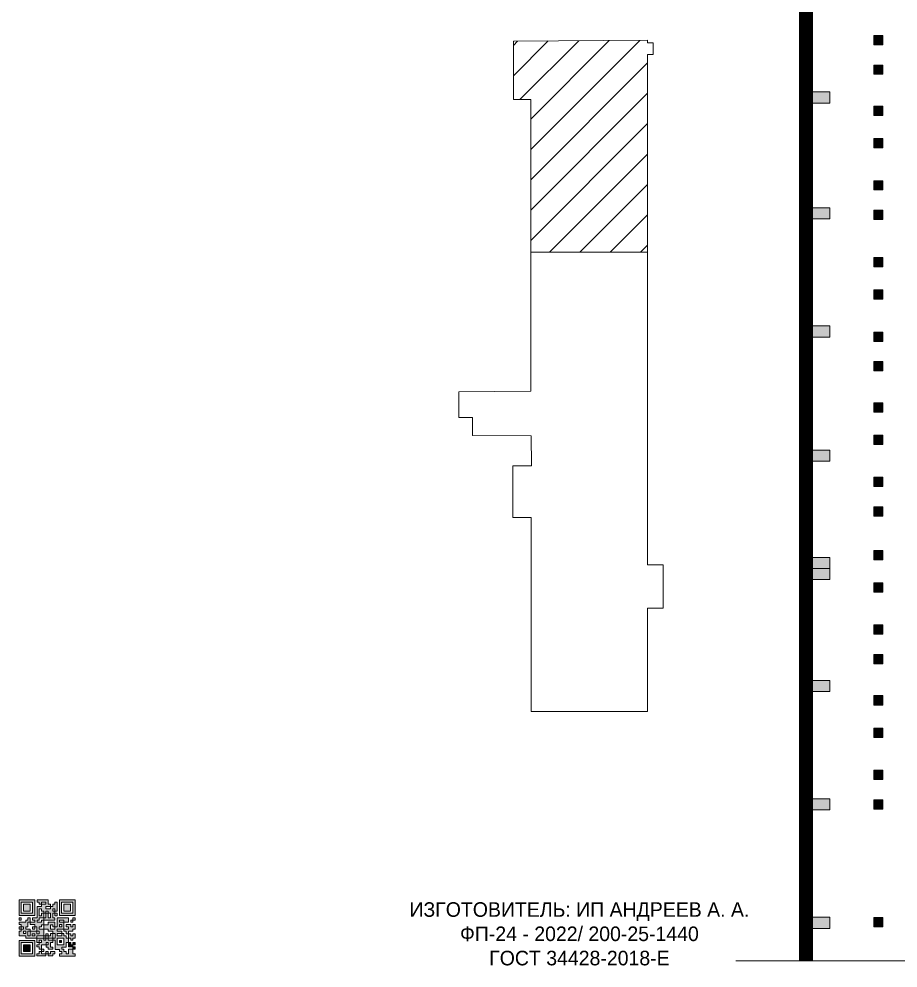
# Model space of a CAD drawing. Header units: millimetres. Extents: x 13810 to 67229, y 12374 to 21950.
# Drawn here: x 37206.5 to 37375.6, y 15355.7 to 15538.2 of the extents above; entities that cross this region are included whole.
import ezdxf

# ---------------------------------------------------------------- set-up
doc = ezdxf.new("R2010")
doc.units = ezdxf.units.MM
doc.styles.add('обычный', font='arial.ttf')

# ---------------------------------------------------------------- blocks, each defined once
blk = doc.blocks.new('QR')
at = {"lineweight": 0}
h = blk.add_hatch(color=256, dxfattribs=at)
h.dxf.hatch_style = 1
h.paths.add_polyline_path([(9241.16, 2687.38), (9242.01, 2687.38), (9242.01, 2687.83), (9241.59, 2687.83), (9241.59, 2688.68), (9239.45, 2688.68), (9239.45, 2688.25), (9239.86, 2688.25), (9239.86, 2687.83), (9240.29, 2687.83), (9240.29, 2688.25), (9241.16, 2688.25), (9241.16, 2687.83), (9240.29, 2687.83), (9240.29, 2687.38), (9239.45, 2687.38), (9239.45, 2685.22), (9238.57, 2685.22), (9238.57, 2684.8), (9239.02, 2684.8), (9239.02, 2684.37), (9238.13, 2684.37), (9238.13, 2683.92), (9239.02, 2683.92), (9239.02, 2683.5), (9239.44, 2683.5), (9239.44, 2682.64), (9239.87, 2682.64), (9239.87, 2682.18), (9239.44, 2682.18), (9239.44, 2682.64), (9238.13, 2682.64), (9238.13, 2681.76), (9237.71, 2681.76), (9237.71, 2682.64), (9238.13, 2682.64), (9238.13, 2683.07), (9237.27, 2683.07), (9237.27, 2683.51), (9237.71, 2683.51), (9237.71, 2684.37), (9238.13, 2684.37), (9238.13, 2685.22), (9237.71, 2685.22), (9237.71, 2684.8), (9237.28, 2684.8), (9237.28, 2684.38), (9235.98, 2684.38), (9235.98, 2683.92), (9236.4, 2683.92), (9236.4, 2683.49), (9236.84, 2683.49), (9236.84, 2683.07), (9236.4, 2683.07), (9236.4, 2682.64), (9235.98, 2682.64), (9235.98, 2681.76), (9237.29, 2681.76), (9237.29, 2681.33), (9239.43, 2681.33), (9239.43, 2681.76), (9240.74, 2681.76), (9240.74, 2683.05), (9239.87, 2683.05), (9239.87, 2683.5), (9240.29, 2683.5), (9240.29, 2683.91), (9240.74, 2683.91), (9240.74, 2684.81), (9240.29, 2684.81), (9240.29, 2684.79), (9240.29, 2684.37), (9239.45, 2684.37), (9239.45, 2684.8), (9239.87, 2684.8), (9239.87, 2685.21), (9240.74, 2685.21), (9240.74, 2686.1), (9240.29, 2686.1), (9240.29, 2685.64), (9239.86, 2685.64), (9239.86, 2686.95), (9240.29, 2686.95), (9240.29, 2686.52), (9240.74, 2686.52), (9240.74, 2686.1), (9241.16, 2686.1), (9241.16, 2686.53), (9241.59, 2686.53), (9241.59, 2686.1), (9242.02, 2686.1), (9242.02, 2685.21), (9241.59, 2685.21), (9241.59, 2686.1), (9241.16, 2686.1), (9241.16, 2685.21), (9240.74, 2685.21), (9240.74, 2684.81), (9242.89, 2684.81), (9242.89, 2685.22), (9242.47, 2685.22), (9242.47, 2686.11), (9242.89, 2686.11), (9242.89, 2686.52), (9242.46, 2686.52), (9242.46, 2686.95), (9242.89, 2686.95), (9242.89, 2686.52), (9243.32, 2686.52), (9243.32, 2688.26), (9242.9, 2688.26), (9242.9, 2687.83), (9242.47, 2687.83), (9242.47, 2687.38), (9242.01, 2687.38), (9242.01, 2686.94), (9241.16, 2686.94)])
h.paths.add_polyline_path([(9239.02, 2682.18), (9239.02, 2681.76), (9238.54, 2681.76), (9238.54, 2682.18)], flags=16)
h.paths.add_polyline_path([(9237.27, 2682.65), (9237.27, 2682.19), (9236.83, 2682.19), (9236.83, 2682.65)], flags=16)
h = blk.add_hatch(color=256, dxfattribs=at)
h.dxf.hatch_style = 1
h.paths.add_polyline_path([(9238.15, 2687.83), (9236.83, 2687.83), (9236.83, 2686.52), (9238.15, 2686.52)], flags=0)
h.paths.add_polyline_path([(9239.01, 2685.65), (9239.01, 2688.68), (9235.98, 2688.68), (9235.98, 2685.65)])
h.paths.add_polyline_path([(9236.41, 2686.1), (9236.41, 2688.26), (9238.56, 2688.26), (9238.56, 2686.1)], flags=16)
h.paths.add_polyline_path([(9236.83, 2686.52), (9236.83, 2687.83), (9238.15, 2687.83), (9238.15, 2686.52)], flags=0)
h = blk.add_hatch(color=256, dxfattribs=at)
h.dxf.hatch_style = 1
h.paths.add_polyline_path([(9238.15, 2686.52), (9238.15, 2687.83), (9236.83, 2687.83), (9236.83, 2686.52)])
h.paths.add_polyline_path([(9245.91, 2686.52), (9245.91, 2687.83), (9244.59, 2687.83), (9244.59, 2686.52)], flags=0)
h.paths.add_polyline_path([(9246.77, 2685.65), (9246.77, 2688.68), (9243.74, 2688.68), (9243.74, 2685.65)])
h.paths.add_polyline_path([(9244.17, 2686.1), (9244.17, 2688.26), (9246.32, 2688.26), (9246.32, 2686.1)], flags=16)
h.paths.add_polyline_path([(9244.59, 2686.52), (9244.59, 2687.83), (9245.91, 2687.83), (9245.91, 2686.52)], flags=0)
h = blk.add_hatch(color=256, dxfattribs=at)
h.dxf.hatch_style = 1
h.paths.add_polyline_path([(9240.75, 2681.76), (9240.75, 2681.35), (9241.17, 2681.35), (9241.17, 2681.76)])
h.paths.add_polyline_path([(9241.6, 2682.18), (9241.17, 2682.18), (9241.17, 2681.76), (9241.6, 2681.76)])
h.paths.add_polyline_path([(9242.47, 2681.34), (9242.47, 2682.19), (9242.02, 2682.19), (9242.02, 2681.76), (9241.6, 2681.76), (9241.6, 2681.34)])
h.paths.add_polyline_path([(9239.87, 2678.3), (9239.44, 2678.3), (9239.44, 2677.89), (9241.17, 2677.89), (9241.17, 2678.3), (9240.28, 2678.3), (9240.28, 2678.73), (9239.87, 2678.73)])
h.paths.add_polyline_path([(9240.75, 2678.73), (9240.75, 2679.19), (9240.28, 2679.19), (9240.28, 2678.73)])
h.paths.add_polyline_path([(9241.6, 2678.73), (9241.17, 2678.73), (9241.17, 2678.3), (9241.6, 2678.3)])
h.paths.add_polyline_path([(9242.02, 2678.3), (9241.6, 2678.3), (9241.6, 2677.89), (9242.48, 2677.89), (9242.48, 2678.31), (9242.9, 2678.31), (9242.9, 2678.73), (9242.02, 2678.73)])
h.paths.add_polyline_path([(9246.36, 2684.37), (9246.36, 2684.79), (9245.93, 2684.79), (9245.93, 2684.37)])
h.paths.add_polyline_path([(9246.78, 2685.2), (9246.36, 2685.2), (9246.36, 2684.79), (9246.78, 2684.79)])
h.paths.add_polyline_path([(9245.91, 2687.83), (9244.59, 2687.83), (9244.59, 2686.52), (9245.91, 2686.52)])
h = blk.add_hatch(color=256, dxfattribs=at)
h.dxf.hatch_style = 1
h.paths.add_polyline_path([(9243.32, 2686.11), (9242.89, 2686.11), (9242.89, 2685.64), (9243.32, 2685.64)])
h.paths.add_polyline_path([(9239.02, 2683.07), (9239.02, 2683.5), (9238.56, 2683.5), (9238.56, 2683.07)])
h.paths.add_polyline_path([(9236.4, 2684.8), (9236.4, 2685.22), (9235.98, 2685.22), (9235.98, 2684.8)])
h.paths.add_polyline_path([(9236.4, 2683.07), (9236.4, 2683.49), (9235.98, 2683.49), (9235.98, 2683.07)])
h = blk.add_hatch(color=256, dxfattribs=at)
h.dxf.hatch_style = 1
h.paths.add_polyline_path([(9243.32, 2682.64), (9243.32, 2683.07), (9244.62, 2683.07), (9244.62, 2684.37), (9243.74, 2684.37), (9243.74, 2684.8), (9244.62, 2684.8), (9244.62, 2684.37), (9245.48, 2684.37), (9245.48, 2685.22), (9243.32, 2685.22), (9243.32, 2683.5), (9242.89, 2683.5), (9242.89, 2683.06), (9242.01, 2683.06), (9242.01, 2683.91), (9242.47, 2683.91), (9242.47, 2683.5), (9242.89, 2683.5), (9242.89, 2684.38), (9241.59, 2684.38), (9241.59, 2683.91), (9240.74, 2683.91), (9240.74, 2683.05), (9241.59, 2683.05), (9241.59, 2682.64), (9242.47, 2682.64), (9242.47, 2682.19), (9242.91, 2682.19), (9242.91, 2681.34), (9242.48, 2681.34), (9242.48, 2680.91), (9242.91, 2680.91), (9242.91, 2679.17), (9243.75, 2679.17), (9243.75, 2678.73), (9244.2, 2678.73), (9244.2, 2678.3), (9243.75, 2678.3), (9243.75, 2677.88), (9246.78, 2677.88), (9246.78, 2678.3), (9246.35, 2678.3), (9246.35, 2679.19), (9245.48, 2679.19), (9245.48, 2678.31), (9245.05, 2678.31), (9245.05, 2678.73), (9244.62, 2678.73), (9244.62, 2679.19), (9244.2, 2679.19), (9244.2, 2679.61), (9245.05, 2679.61), (9245.05, 2680.46), (9245.48, 2680.46), (9245.48, 2681.34), (9245.04, 2681.34), (9245.04, 2681.76), (9244.63, 2681.76), (9244.63, 2682.19), (9244.21, 2682.19), (9244.21, 2681.76), (9243.32, 2681.76), (9243.32, 2682.19), (9244.21, 2682.19), (9244.21, 2682.64)])
h.paths.add_polyline_path([(9243.75, 2683.49), (9243.75, 2683.92), (9244.21, 2683.92), (9244.21, 2683.49)], flags=16)
h.paths.add_polyline_path([(9243.32, 2681.34), (9244.63, 2681.34), (9244.63, 2680.04), (9243.32, 2680.04)], flags=16)
h.paths.add_polyline_path([(9243.76, 2680.89), (9244.18, 2680.89), (9244.18, 2680.48), (9243.76, 2680.48)], flags=0)
h = blk.add_hatch(color=256, dxfattribs=at)
h.dxf.hatch_style = 1
h.paths.add_polyline_path([(9246.36, 2683.07), (9246.78, 2683.07), (9246.78, 2683.92), (9246.36, 2683.92), (9246.36, 2683.49), (9245.92, 2683.49), (9245.92, 2683.92), (9245.06, 2683.92), (9245.06, 2683.49), (9245.48, 2683.49), (9245.48, 2683.07), (9244.62, 2683.07), (9244.62, 2682.65), (9245.05, 2682.65), (9245.05, 2682.18), (9245.48, 2682.18), (9245.48, 2682.65), (9246.36, 2682.65)])
h.paths.add_polyline_path([(9246.78, 2682.18), (9246.36, 2682.18), (9246.36, 2681.75), (9245.92, 2681.75), (9245.92, 2682.18), (9245.48, 2682.18), (9245.48, 2681.34), (9245.48, 2681.34), (9245.94, 2681.34), (9245.94, 2680.91), (9246.36, 2680.91), (9246.36, 2681.34), (9246.78, 2681.34)])
h = blk.add_hatch(color=256, dxfattribs=at)
h.dxf.hatch_style = 1
h.paths.add_polyline_path([(9235.98, 2680.9), (9235.98, 2677.86), (9239.02, 2677.86), (9239.02, 2680.9)])
h.paths.add_polyline_path([(9238.57, 2680.48), (9238.57, 2678.32), (9236.41, 2678.32), (9236.41, 2680.48)], flags=16)
h.paths.add_polyline_path([(9238.15, 2680.05), (9238.15, 2678.74), (9236.83, 2678.74), (9236.83, 2680.05)], flags=0)
h = blk.add_hatch(color=256, dxfattribs=at)
h.dxf.hatch_style = 1
h.paths.add_polyline_path([(9242.02, 2680.46), (9242.48, 2680.46), (9242.48, 2680.91), (9241.58, 2680.91), (9241.58, 2681.35), (9241.17, 2681.35), (9241.17, 2680.91), (9240.75, 2680.91), (9240.75, 2681.33), (9239.43, 2681.33), (9239.43, 2680.46), (9239.86, 2680.46), (9239.86, 2680.92), (9240.3, 2680.92), (9240.3, 2680.46), (9239.86, 2680.46), (9239.86, 2680.04), (9239.44, 2680.04), (9239.44, 2679.62), (9239.86, 2679.62), (9239.86, 2679.19), (9240.29, 2679.19), (9240.29, 2680.03), (9241.18, 2680.03), (9241.18, 2680.47), (9241.6, 2680.47), (9241.6, 2680.03), (9241.18, 2680.03), (9241.18, 2679.61), (9241.6, 2679.61), (9241.6, 2679.19), (9242.47, 2679.19), (9242.47, 2679.6), (9242.02, 2679.6)])
h = blk.add_hatch(color=256, dxfattribs=at)
h.dxf.hatch_style = 1
h.paths.add_polyline_path([(9244.18, 2680.48), (9244.18, 2680.89), (9243.76, 2680.89), (9243.76, 2680.48)])
h = blk.add_hatch(color=256, dxfattribs=at)
h.dxf.hatch_style = 1
h.paths.add_polyline_path([(9238.15, 2680.05), (9236.83, 2680.05), (9236.83, 2678.74), (9238.15, 2678.74)])
h = blk.add_hatch(color=256, dxfattribs=at)
h.dxf.hatch_style = 1
h.paths.add_polyline_path([(9245.93, 2680.04), (9245.93, 2680.46), (9245.48, 2680.46), (9245.48, 2679.62), (9246.35, 2679.62), (9246.35, 2680.04)])
h.paths.add_polyline_path([(9246.78, 2680.04), (9246.78, 2680.46), (9246.35, 2680.46), (9246.35, 2680.04)])
h.paths.add_polyline_path([(9246.78, 2679.18), (9246.78, 2679.62), (9246.35, 2679.62), (9246.35, 2679.18)])
for points in [[(9237.71, 2685.22), (9238.13, 2685.22), (9238.13, 2684.37), (9237.71, 2684.37), (9237.71, 2683.51), (9237.27, 2683.51), (9237.27, 2683.07), (9238.13, 2683.07), (9238.13, 2682.64), (9237.71, 2682.64), (9237.71, 2681.76), (9238.13, 2681.76), (9238.13, 2682.64), (9239.44, 2682.64), (9239.44, 2683.5), (9239.02, 2683.5), (9239.02, 2683.07), (9238.56, 2683.07), (9238.56, 2683.5), (9239.02, 2683.5), (9239.02, 2683.92), (9238.13, 2683.92), (9238.13, 2684.37), (9239.02, 2684.37), (9239.02, 2684.8), (9238.57, 2684.8), (9238.57, 2685.22), (9239.45, 2685.22), (9239.45, 2687.38), (9240.29, 2687.38), (9240.29, 2687.83), (9239.86, 2687.83), (9239.86, 2688.25), (9239.45, 2688.25), (9239.45, 2688.68), (9241.59, 2688.68), (9241.59, 2687.83), (9242.01, 2687.83), (9242.01, 2687.38), (9242.47, 2687.38), (9242.47, 2687.83), (9242.9, 2687.83), (9242.9, 2688.26), (9243.32, 2688.26), (9243.32, 2686.52), (9242.89, 2686.52), (9242.89, 2686.11), (9243.32, 2686.11), (9243.32, 2685.64), (9242.89, 2685.64), (9242.89, 2686.11), (9242.47, 2686.11), (9242.47, 2685.22), (9242.89, 2685.22), (9242.89, 2684.81), (9240.74, 2684.81), (9240.74, 2683.91), (9241.59, 2683.91), (9241.59, 2684.38), (9242.89, 2684.38), (9242.89, 2683.5), (9242.47, 2683.5), (9242.47, 2683.91), (9242.01, 2683.91), (9242.01, 2683.06), (9242.89, 2683.06), (9242.89, 2683.5), (9243.32, 2683.5), (9243.32, 2685.22), (9245.48, 2685.22), (9245.48, 2684.37), (9244.62, 2684.37), (9244.62, 2683.07), (9245.48, 2683.07), (9245.48, 2683.49), (9245.06, 2683.49), (9245.06, 2683.92), (9245.92, 2683.92), (9245.92, 2683.49), (9246.36, 2683.49), (9246.36, 2683.92), (9246.78, 2683.92), (9246.78, 2683.07), (9246.36, 2683.07), (9246.36, 2682.65), (9245.48, 2682.65), (9245.48, 2682.18), (9245.92, 2682.18), (9245.92, 2681.75), (9246.36, 2681.75), (9246.36, 2682.18), (9246.78, 2682.18), (9246.78, 2681.34), (9246.36, 2681.34), (9246.36, 2680.91), (9245.94, 2680.91), (9245.94, 2681.34), (9245.48, 2681.34), (9245.48, 2680.46), (9245.93, 2680.46), (9245.93, 2680.04), (9246.35, 2680.04), (9246.35, 2680.46), (9246.78, 2680.46), (9246.78, 2680.04), (9246.78, 2680.04), (9246.35, 2680.04), (9246.35, 2679.62), (9246.78, 2679.62), (9246.78, 2679.18), (9246.35, 2679.18), (9246.35, 2678.3), (9246.78, 2678.3), (9246.78, 2677.88), (9243.75, 2677.88), (9243.75, 2678.3), (9244.2, 2678.3), (9244.2, 2678.73), (9243.75, 2678.73), (9243.75, 2679.17), (9242.91, 2679.17), (9242.91, 2680.91), (9242.48, 2680.91), (9242.48, 2680.46), (9242.02, 2680.46), (9242.02, 2679.6), (9242.47, 2679.6), (9242.47, 2679.19), (9241.6, 2679.19), (9241.6, 2679.61), (9241.18, 2679.61), (9241.18, 2680.03), (9240.29, 2680.03), (9240.29, 2679.19), (9240.75, 2679.19), (9240.75, 2678.73), (9240.28, 2678.73), (9240.28, 2678.3), (9241.17, 2678.3), (9241.17, 2678.73), (9241.6, 2678.73), (9241.6, 2678.3), (9242.02, 2678.3), (9242.02, 2678.73), (9242.9, 2678.73), (9242.9, 2678.31), (9242.48, 2678.31), (9242.48, 2677.89), (9241.6, 2677.89), (9241.6, 2678.3), (9241.17, 2678.3), (9241.17, 2677.89), (9239.44, 2677.89), (9239.44, 2678.3), (9239.87, 2678.3), (9239.87, 2678.73), (9240.28, 2678.73), (9240.28, 2679.19), (9240.29, 2679.19), (9239.86, 2679.19), (9239.86, 2679.62), (9239.44, 2679.62), (9239.44, 2680.04), (9239.86, 2680.04), (9239.86, 2680.46), (9239.43, 2680.46), (9239.43, 2681.33), (9237.29, 2681.33), (9237.29, 2681.76), (9235.98, 2681.76), (9235.98, 2682.64), (9236.4, 2682.64), (9236.4, 2683.07), (9235.98, 2683.07), (9235.98, 2683.49), (9236.4, 2683.49), (9236.4, 2683.92), (9235.98, 2683.92), (9235.98, 2684.38), (9237.28, 2684.38), (9237.28, 2684.8), (9237.71, 2684.8), (9237.71, 2685.22), (9237.92, 2685.22)], [(9240.74, 2686.1), (9240.74, 2686.52), (9240.29, 2686.52), (9240.29, 2686.95), (9239.86, 2686.95), (9239.86, 2685.64), (9240.29, 2685.64), (9240.29, 2686.1), (9240.74, 2686.1), (9240.74, 2686.52)], [(9240.74, 2685.21), (9239.87, 2685.21), (9239.87, 2684.8), (9239.45, 2684.8), (9239.45, 2684.37), (9240.29, 2684.37), (9240.29, 2684.79), (9240.29, 2684.81), (9240.74, 2684.81), (9240.74, 2685.21), (9239.87, 2685.21)], [(9244.62, 2684.37), (9244.62, 2684.8), (9243.74, 2684.8), (9243.74, 2684.37), (9244.62, 2684.37)], [(9240.74, 2683.05), (9240.74, 2681.76), (9239.43, 2681.76), (9239.43, 2681.33), (9240.75, 2681.33), (9240.75, 2681.35), (9240.75, 2680.91), (9241.17, 2680.91), (9241.17, 2681.35), (9241.58, 2681.35), (9241.58, 2680.91), (9242.48, 2680.91), (9242.48, 2681.34), (9242.91, 2681.34), (9242.91, 2682.19), (9242.47, 2682.19), (9242.47, 2682.64), (9241.59, 2682.64), (9241.59, 2683.05), (9240.74, 2683.05)], [(9240.74, 2683.91), (9240.29, 2683.91), (9240.29, 2683.5), (9239.87, 2683.5), (9239.87, 2683.05), (9240.74, 2683.05), (9240.74, 2683.91)], [(9244.62, 2683.07), (9243.32, 2683.07), (9243.32, 2682.64), (9244.21, 2682.64), (9244.21, 2682.19), (9243.32, 2682.19), (9243.32, 2681.76), (9244.21, 2681.76), (9244.21, 2682.19), (9244.63, 2682.19), (9244.63, 2681.76), (9245.04, 2681.76), (9245.04, 2681.34), (9245.48, 2681.34)], [(9245.48, 2682.18), (9245.05, 2682.18), (9245.05, 2682.65), (9244.62, 2682.65), (9244.62, 2683.07)], [(9239.86, 2680.46), (9239.86, 2680.92), (9240.3, 2680.92), (9240.3, 2680.46), (9239.86, 2680.46)], [(9241.6, 2681.76), (9242.02, 2681.76), (9242.02, 2682.19), (9242.47, 2682.19), (9242.47, 2681.34), (9241.6, 2681.34), (9241.6, 2681.76)], [(9245.48, 2682.18), (9245.48, 2681.34)], [(9245.48, 2680.46), (9245.05, 2680.46), (9245.05, 2679.61), (9244.2, 2679.61), (9244.2, 2679.19), (9244.62, 2679.19), (9244.62, 2678.73), (9245.05, 2678.73), (9245.05, 2678.31), (9245.48, 2678.31), (9245.48, 2679.19), (9246.35, 2679.19), (9246.35, 2679.07)], [(9246.35, 2679.62), (9245.48, 2679.62), (9245.48, 2680.46)], [(9245.48, 2680.46), (9245.48, 2679.62), (9246.35, 2679.62), (9246.35, 2680.04), (9245.93, 2680.04), (9245.93, 2680.46), (9245.48, 2680.46), (9245.48, 2679.62)], [(9246.35, 2679.62), (9246.35, 2679.18)]]:
    blk.add_lwpolyline(points, dxfattribs=at)
for points in [[(9235.98, 2685.65), (9239.01, 2685.65), (9239.01, 2688.68), (9235.98, 2688.68)], [(9236.41, 2688.26), (9238.56, 2688.26), (9238.56, 2686.1), (9236.41, 2686.1)], [(9240.29, 2687.83), (9241.16, 2687.83), (9241.16, 2688.25), (9240.29, 2688.25)], [(9240.29, 2688.25), (9241.16, 2688.25), (9241.16, 2687.83), (9240.29, 2687.83)], [(9243.74, 2685.65), (9246.77, 2685.65), (9246.77, 2688.68), (9243.74, 2688.68)], [(9244.17, 2688.26), (9246.32, 2688.26), (9246.32, 2686.1), (9244.17, 2686.1)], [(9236.83, 2687.83), (9238.15, 2687.83), (9238.15, 2686.52), (9236.83, 2686.52)], [(9242.01, 2687.38), (9241.16, 2687.38), (9241.16, 2686.94), (9242.01, 2686.94)], [(9241.16, 2687.38), (9242.01, 2687.38), (9242.01, 2686.94), (9241.16, 2686.94)], [(9241.16, 2686.53), (9241.59, 2686.53), (9241.59, 2686.1), (9241.16, 2686.1)], [(9242.89, 2686.52), (9242.46, 2686.52), (9242.46, 2686.95), (9242.89, 2686.95)], [(9244.59, 2687.83), (9245.91, 2687.83), (9245.91, 2686.52), (9244.59, 2686.52)], [(9235.98, 2684.8), (9236.4, 2684.8), (9236.4, 2685.22), (9235.98, 2685.22)], [(9241.16, 2686.1), (9240.74, 2686.1), (9240.74, 2685.21), (9241.16, 2685.21)], [(9241.59, 2686.1), (9242.02, 2686.1), (9242.02, 2685.21), (9241.59, 2685.21)], [(9245.93, 2684.79), (9246.36, 2684.79), (9246.36, 2684.37), (9245.93, 2684.37)], [(9246.36, 2685.2), (9246.78, 2685.2), (9246.78, 2684.79), (9246.36, 2684.79)], [(9236.4, 2683.07), (9236.84, 2683.07), (9236.84, 2683.49), (9236.4, 2683.49)], [(9236.83, 2682.19), (9237.27, 2682.19), (9237.27, 2682.65), (9236.83, 2682.65)], [(9239.44, 2682.64), (9239.87, 2682.64), (9239.87, 2682.18), (9239.44, 2682.18)], [(9243.75, 2683.92), (9244.21, 2683.92), (9244.21, 2683.49), (9243.75, 2683.49)], [(9235.98, 2677.86), (9239.02, 2677.86), (9239.02, 2680.9), (9235.98, 2680.9)], [(9238.54, 2682.18), (9239.02, 2682.18), (9239.02, 2681.76), (9238.54, 2681.76)], [(9240.75, 2681.76), (9241.17, 2681.76), (9241.17, 2681.35), (9240.75, 2681.35)], [(9241.17, 2682.18), (9241.6, 2682.18), (9241.6, 2681.76), (9241.17, 2681.76)], [(9243.32, 2680.04), (9244.63, 2680.04), (9244.63, 2681.34), (9243.32, 2681.34)], [(9243.76, 2680.89), (9244.18, 2680.89), (9244.18, 2680.48), (9243.76, 2680.48)], [(9236.41, 2680.48), (9238.57, 2680.48), (9238.57, 2678.32), (9236.41, 2678.32)], [(9236.83, 2680.05), (9238.15, 2680.05), (9238.15, 2678.74), (9236.83, 2678.74)], [(9241.18, 2680.03), (9241.6, 2680.03), (9241.6, 2680.47), (9241.18, 2680.47)]]:
    blk.add_lwpolyline(points, close=True, dxfattribs=at)

msp = doc.modelspace()

# ---------------------------------------------------------------- hatches: boundary and pattern name
at = {"lineweight": 0}
h = msp.add_hatch(color=256, dxfattribs=at)
h.dxf.hatch_style = 1
h.paths.add_polyline_path([(37372.65, 15535), (37370.97, 15535), (37370.97, 15533.21), (37372.65, 15533.21)])
at = {"lineweight": 0, "true_color": 0x000000}
h = msp.add_hatch(dxfattribs=at)
h.set_pattern_fill('ANSI31', color=18, scale=1.3)
h.set_pattern_definition([(45, (-15131.5043, -2530.8034), (-2.91858324, 2.91858324), [])])
h.paths.add_polyline_path([(37327.43, 15531.34), (37328.52, 15531.34), (37328.52, 15533.6), (37327.43, 15533.6), (37327.43, 15534.06), (37301.78, 15533.9), (37301.62, 15533.9), (37301.62, 15522.67), (37304.95, 15522.67), (37304.95, 15493.34), (37327.43, 15493.34)])
at = {"lineweight": 0}
h = msp.add_hatch(color=256, dxfattribs=at)
h.dxf.hatch_style = 1
h.paths.add_polyline_path([(37372.65, 15529.31), (37370.97, 15529.31), (37370.97, 15527.52), (37372.65, 15527.52)])
h = msp.add_hatch(color=256, dxfattribs=at)
h.dxf.hatch_style = 1
h.paths.add_polyline_path([(37359.07, 15524.12), (37359.07, 15521.99), (37362.48, 15521.99), (37362.48, 15524.12)])
h = msp.add_hatch(color=256, dxfattribs=at)
h.dxf.hatch_style = 1
h.paths.add_polyline_path([(37372.65, 15521.41), (37370.97, 15521.41), (37370.97, 15519.62), (37372.65, 15519.62)])
h = msp.add_hatch(color=256, dxfattribs=at)
h.dxf.hatch_style = 1
h.paths.add_polyline_path([(37372.65, 15515.18), (37370.97, 15515.18), (37370.97, 15513.38), (37372.65, 15513.38)])
h = msp.add_hatch(color=256, dxfattribs=at)
h.dxf.hatch_style = 1
h.paths.add_polyline_path([(37372.65, 15507.07), (37370.97, 15507.07), (37370.97, 15505.28), (37372.65, 15505.28)])
h = msp.add_hatch(color=256, dxfattribs=at)
h.dxf.hatch_style = 1
h.paths.add_polyline_path([(37359.07, 15501.85), (37359.07, 15499.73), (37362.48, 15499.73), (37362.48, 15501.85)])
h = msp.add_hatch(color=256, dxfattribs=at)
h.dxf.hatch_style = 1
h.paths.add_polyline_path([(37372.65, 15501.38), (37370.97, 15501.38), (37370.97, 15499.59), (37372.65, 15499.59)])
h = msp.add_hatch(color=256, dxfattribs=at)
h.dxf.hatch_style = 1
h.paths.add_polyline_path([(37372.65, 15492.31), (37370.97, 15492.31), (37370.97, 15490.51), (37372.65, 15490.51)])
h = msp.add_hatch(color=256, dxfattribs=at)
h.dxf.hatch_style = 1
h.paths.add_polyline_path([(37372.65, 15486.07), (37370.97, 15486.07), (37370.97, 15484.28), (37372.65, 15484.28)])
h = msp.add_hatch(color=256, dxfattribs=at)
h.dxf.hatch_style = 1
h.paths.add_polyline_path([(37359.07, 15479.13), (37359.07, 15477), (37362.48, 15477), (37362.48, 15479.13)])
h = msp.add_hatch(color=256, dxfattribs=at)
h.dxf.hatch_style = 1
h.paths.add_polyline_path([(37372.65, 15477.97), (37370.97, 15477.97), (37370.97, 15476.17), (37372.65, 15476.17)])
h = msp.add_hatch(color=256, dxfattribs=at)
h.dxf.hatch_style = 1
h.paths.add_polyline_path([(37372.65, 15472.28), (37370.97, 15472.28), (37370.97, 15470.49), (37372.65, 15470.49)])
h = msp.add_hatch(color=256, dxfattribs=at)
h.dxf.hatch_style = 1
h.paths.add_polyline_path([(37372.65, 15464.37), (37370.97, 15464.37), (37370.97, 15462.58), (37372.65, 15462.58)])
h = msp.add_hatch(color=256, dxfattribs=at)
h.dxf.hatch_style = 1
h.paths.add_polyline_path([(37372.65, 15458.14), (37370.97, 15458.14), (37370.97, 15456.35), (37372.65, 15456.35)])
h = msp.add_hatch(color=256, dxfattribs=at)
h.dxf.hatch_style = 1
h.paths.add_polyline_path([(37359.07, 15455.23), (37359.07, 15453.11), (37362.48, 15453.11), (37362.48, 15455.23)])
h = msp.add_hatch(color=256, dxfattribs=at)
h.dxf.hatch_style = 1
h.paths.add_polyline_path([(37372.65, 15450.03), (37370.97, 15450.03), (37370.97, 15448.24), (37372.65, 15448.24)])
h = msp.add_hatch(color=256, dxfattribs=at)
h.dxf.hatch_style = 1
h.paths.add_polyline_path([(37372.65, 15444.34), (37370.97, 15444.34), (37370.97, 15442.55), (37372.65, 15442.55)])
h = msp.add_hatch(color=256, dxfattribs=at)
h.dxf.hatch_style = 1
h.paths.add_polyline_path([(37359.07, 15434.64), (37359.07, 15432.51), (37362.48, 15432.51), (37362.48, 15434.64)])
h = msp.add_hatch(color=256, dxfattribs=at)
h.dxf.hatch_style = 1
h.paths.add_polyline_path([(37372.65, 15435.98), (37370.97, 15435.98), (37370.97, 15434.19), (37372.65, 15434.19)])
h = msp.add_hatch(color=256, dxfattribs=at)
h.dxf.hatch_style = 1
h.paths.add_polyline_path([(37359.07, 15432.51), (37359.07, 15430.38), (37362.48, 15430.38), (37362.48, 15432.51)])
h = msp.add_hatch(color=256, dxfattribs=at)
h.dxf.hatch_style = 1
h.paths.add_polyline_path([(37372.65, 15429.75), (37370.97, 15429.75), (37370.97, 15427.96), (37372.65, 15427.96)])
h = msp.add_hatch(color=256, dxfattribs=at)
h.dxf.hatch_style = 1
h.paths.add_polyline_path([(37372.65, 15421.64), (37370.97, 15421.64), (37370.97, 15419.85), (37372.65, 15419.85)])
h = msp.add_hatch(color=256, dxfattribs=at)
h.dxf.hatch_style = 1
h.paths.add_polyline_path([(37372.65, 15415.95), (37370.97, 15415.95), (37370.97, 15414.16), (37372.65, 15414.16)])
h = msp.add_hatch(color=256, dxfattribs=at)
h.dxf.hatch_style = 1
h.paths.add_polyline_path([(37359.07, 15410.96), (37359.07, 15408.83), (37362.48, 15408.83), (37362.48, 15410.96)])
h = msp.add_hatch(color=256, dxfattribs=at)
h.dxf.hatch_style = 1
h.paths.add_polyline_path([(37372.65, 15408.05), (37370.97, 15408.05), (37370.97, 15406.25), (37372.65, 15406.25)])
h = msp.add_hatch(color=256, dxfattribs=at)
h.dxf.hatch_style = 1
h.paths.add_polyline_path([(37372.65, 15401.81), (37370.97, 15401.81), (37370.97, 15400.02), (37372.65, 15400.02)])
h = msp.add_hatch(color=256, dxfattribs=at)
h.dxf.hatch_style = 1
h.paths.add_polyline_path([(37372.65, 15393.71), (37370.97, 15393.71), (37370.97, 15391.91), (37372.65, 15391.91)])
h = msp.add_hatch(color=256, dxfattribs=at)
h.dxf.hatch_style = 1
h.paths.add_polyline_path([(37359.07, 15388.23), (37359.07, 15386.11), (37362.48, 15386.11), (37362.48, 15388.23)])
h = msp.add_hatch(color=256, dxfattribs=at)
h.dxf.hatch_style = 1
h.paths.add_polyline_path([(37372.65, 15388.02), (37370.97, 15388.02), (37370.97, 15386.23), (37372.65, 15386.23)])
h = msp.add_hatch(color=256, dxfattribs=at)
h.dxf.hatch_style = 1
h.paths.add_polyline_path([(37359.07, 15365.43), (37359.07, 15363.3), (37362.48, 15363.3), (37362.48, 15365.43)])
h = msp.add_hatch(color=256, dxfattribs=at)
h.dxf.hatch_style = 1
h.paths.add_polyline_path([(37372.65, 15365.37), (37370.97, 15365.37), (37370.97, 15363.58), (37372.65, 15363.58)])

# ---------------------------------------------------------------- linework, layer by layer
at = {"lineweight": 0, "const_width": 2.7}
msp.add_lwpolyline([(37357.89, 15357.03), (37357.89, 15606.36)], dxfattribs=at)
at = {"lineweight": 0}
for points in [[(37372.65, 15533.21), (37372.65, 15535), (37370.97, 15535), (37370.97, 15533.21), (37372.65, 15533.21)], [(37305.07, 15458.02), (37305.12, 15452.29), (37305.07, 15452.22), (37301.54, 15452.22), (37301.54, 15442.28), (37305.07, 15442.28), (37305.07, 15405.02), (37327.43, 15405.02), (37327.43, 15424.9), (37330.42, 15424.9), (37330.42, 15433.22), (37327.43, 15433.22), (37327.43, 15531.34), (37328.52, 15531.34), (37328.52, 15533.6), (37327.43, 15533.6), (37327.43, 15534.06), (37301.78, 15533.9), (37301.62, 15533.9), (37301.62, 15522.67), (37304.95, 15522.67), (37304.95, 15466.62), (37291.11, 15466.46), (37291.11, 15461.55), (37293.75, 15461.55), (37293.75, 15458.1), (37305.07, 15458.02)], [(37372.65, 15527.52), (37372.65, 15529.31), (37370.97, 15529.31), (37370.97, 15527.52), (37372.65, 15527.52)], [(37362.48, 15524.12), (37362.48, 15521.99), (37359.07, 15521.99), (37359.07, 15524.12), (37362.48, 15524.12)], [(37372.65, 15519.62), (37372.65, 15521.41), (37370.97, 15521.41), (37370.97, 15519.62), (37372.65, 15519.62)], [(37372.65, 15513.38), (37372.65, 15515.18), (37370.97, 15515.18), (37370.97, 15513.38), (37372.65, 15513.38)], [(37372.65, 15505.28), (37372.65, 15507.07), (37370.97, 15507.07), (37370.97, 15505.28), (37372.65, 15505.28)], [(37362.48, 15501.85), (37362.48, 15499.73), (37359.07, 15499.73), (37359.07, 15501.85), (37362.48, 15501.85)], [(37372.65, 15499.59), (37372.65, 15501.38), (37370.97, 15501.38), (37370.97, 15499.59), (37372.65, 15499.59)], [(37304.95, 15493.34), (37327.43, 15493.34)], [(37372.65, 15490.51), (37372.65, 15492.31), (37370.97, 15492.31), (37370.97, 15490.51), (37372.65, 15490.51)], [(37372.65, 15484.28), (37372.65, 15486.07), (37370.97, 15486.07), (37370.97, 15484.28), (37372.65, 15484.28)], [(37362.48, 15479.13), (37362.48, 15477), (37359.07, 15477), (37359.07, 15479.13), (37362.48, 15479.13)], [(37372.65, 15476.17), (37372.65, 15477.97), (37370.97, 15477.97), (37370.97, 15476.17), (37372.65, 15476.17)], [(37372.65, 15470.49), (37372.65, 15472.28), (37370.97, 15472.28), (37370.97, 15470.49), (37372.65, 15470.49)], [(37372.65, 15462.58), (37372.65, 15464.37), (37370.97, 15464.37), (37370.97, 15462.58), (37372.65, 15462.58)], [(37372.65, 15456.35), (37372.65, 15458.14), (37370.97, 15458.14), (37370.97, 15456.35), (37372.65, 15456.35)], [(37362.48, 15455.23), (37362.48, 15453.11), (37359.07, 15453.11), (37359.07, 15455.23), (37362.48, 15455.23)], [(37372.65, 15448.24), (37372.65, 15450.03), (37370.97, 15450.03), (37370.97, 15448.24), (37372.65, 15448.24)], [(37372.65, 15442.55), (37372.65, 15444.34), (37370.97, 15444.34), (37370.97, 15442.55), (37372.65, 15442.55)], [(37362.48, 15434.64), (37362.48, 15432.51), (37359.07, 15432.51), (37359.07, 15434.64), (37362.48, 15434.64)], [(37372.65, 15434.19), (37372.65, 15435.98), (37370.97, 15435.98), (37370.97, 15434.19), (37372.65, 15434.19)], [(37362.48, 15432.51), (37362.48, 15430.38), (37359.07, 15430.38), (37359.07, 15432.51), (37362.48, 15432.51)], [(37372.65, 15427.96), (37372.65, 15429.75), (37370.97, 15429.75), (37370.97, 15427.96), (37372.65, 15427.96)], [(37372.65, 15419.85), (37372.65, 15421.64), (37370.97, 15421.64), (37370.97, 15419.85), (37372.65, 15419.85)], [(37372.65, 15414.16), (37372.65, 15415.95), (37370.97, 15415.95), (37370.97, 15414.16), (37372.65, 15414.16)], [(37362.48, 15410.96), (37362.48, 15408.83), (37359.07, 15408.83), (37359.07, 15410.96), (37362.48, 15410.96)], [(37372.65, 15406.25), (37372.65, 15408.05), (37370.97, 15408.05), (37370.97, 15406.25), (37372.65, 15406.25)], [(37372.65, 15400.02), (37372.65, 15401.81), (37370.97, 15401.81), (37370.97, 15400.02), (37372.65, 15400.02)], [(37372.65, 15391.91), (37372.65, 15393.71), (37370.97, 15393.71), (37370.97, 15391.91), (37372.65, 15391.91)], [(37362.48, 15388.23), (37362.48, 15386.11), (37359.07, 15386.11), (37359.07, 15388.23), (37362.48, 15388.23)], [(37372.65, 15386.23), (37372.65, 15388.02), (37370.97, 15388.02), (37370.97, 15386.23), (37372.65, 15386.23)], [(37362.48, 15365.43), (37362.48, 15363.3), (37359.07, 15363.3), (37359.07, 15365.43), (37362.48, 15365.43)], [(37372.65, 15363.58), (37372.65, 15365.37), (37370.97, 15365.37), (37370.97, 15363.58), (37372.65, 15363.58)], [(37344.41, 15357.03), (37562.19, 15357.03)]]:
    msp.add_lwpolyline(points, dxfattribs=at)

# ---------------------------------------------------------------- block references
at = {"color": 22, "lineweight": 100, "true_color": 0xbb1e10}
msp.add_blockref('QR', (27970.56, 12680.1), dxfattribs=at)

# ---------------------------------------------------------------- texts
at = {"lineweight": 0, "insert": (37314.32, 15362.24), "char_height": 2.8, "width": 191.3484, "attachment_point": 5, "style": 'обычный'}
msp.add_mtext('\\pi-8.4,l8.4,t8.4;{\\fProxima Nova Rg|b0|i0|c204|p2;ИЗГОТОВИТЕЛЬ: ИП АНДРЕЕВ А. А.\\fProxima Nova Rg|b0|i0|c0|p2; \\fProxima Nova Rg|b0|i0|c204|p2;\\PФП-24 - 2022/ 200-25-1440 \\PГОСТ 34428-2018-Е}', dxfattribs=at)

doc.saveas('drawing.dxf')
